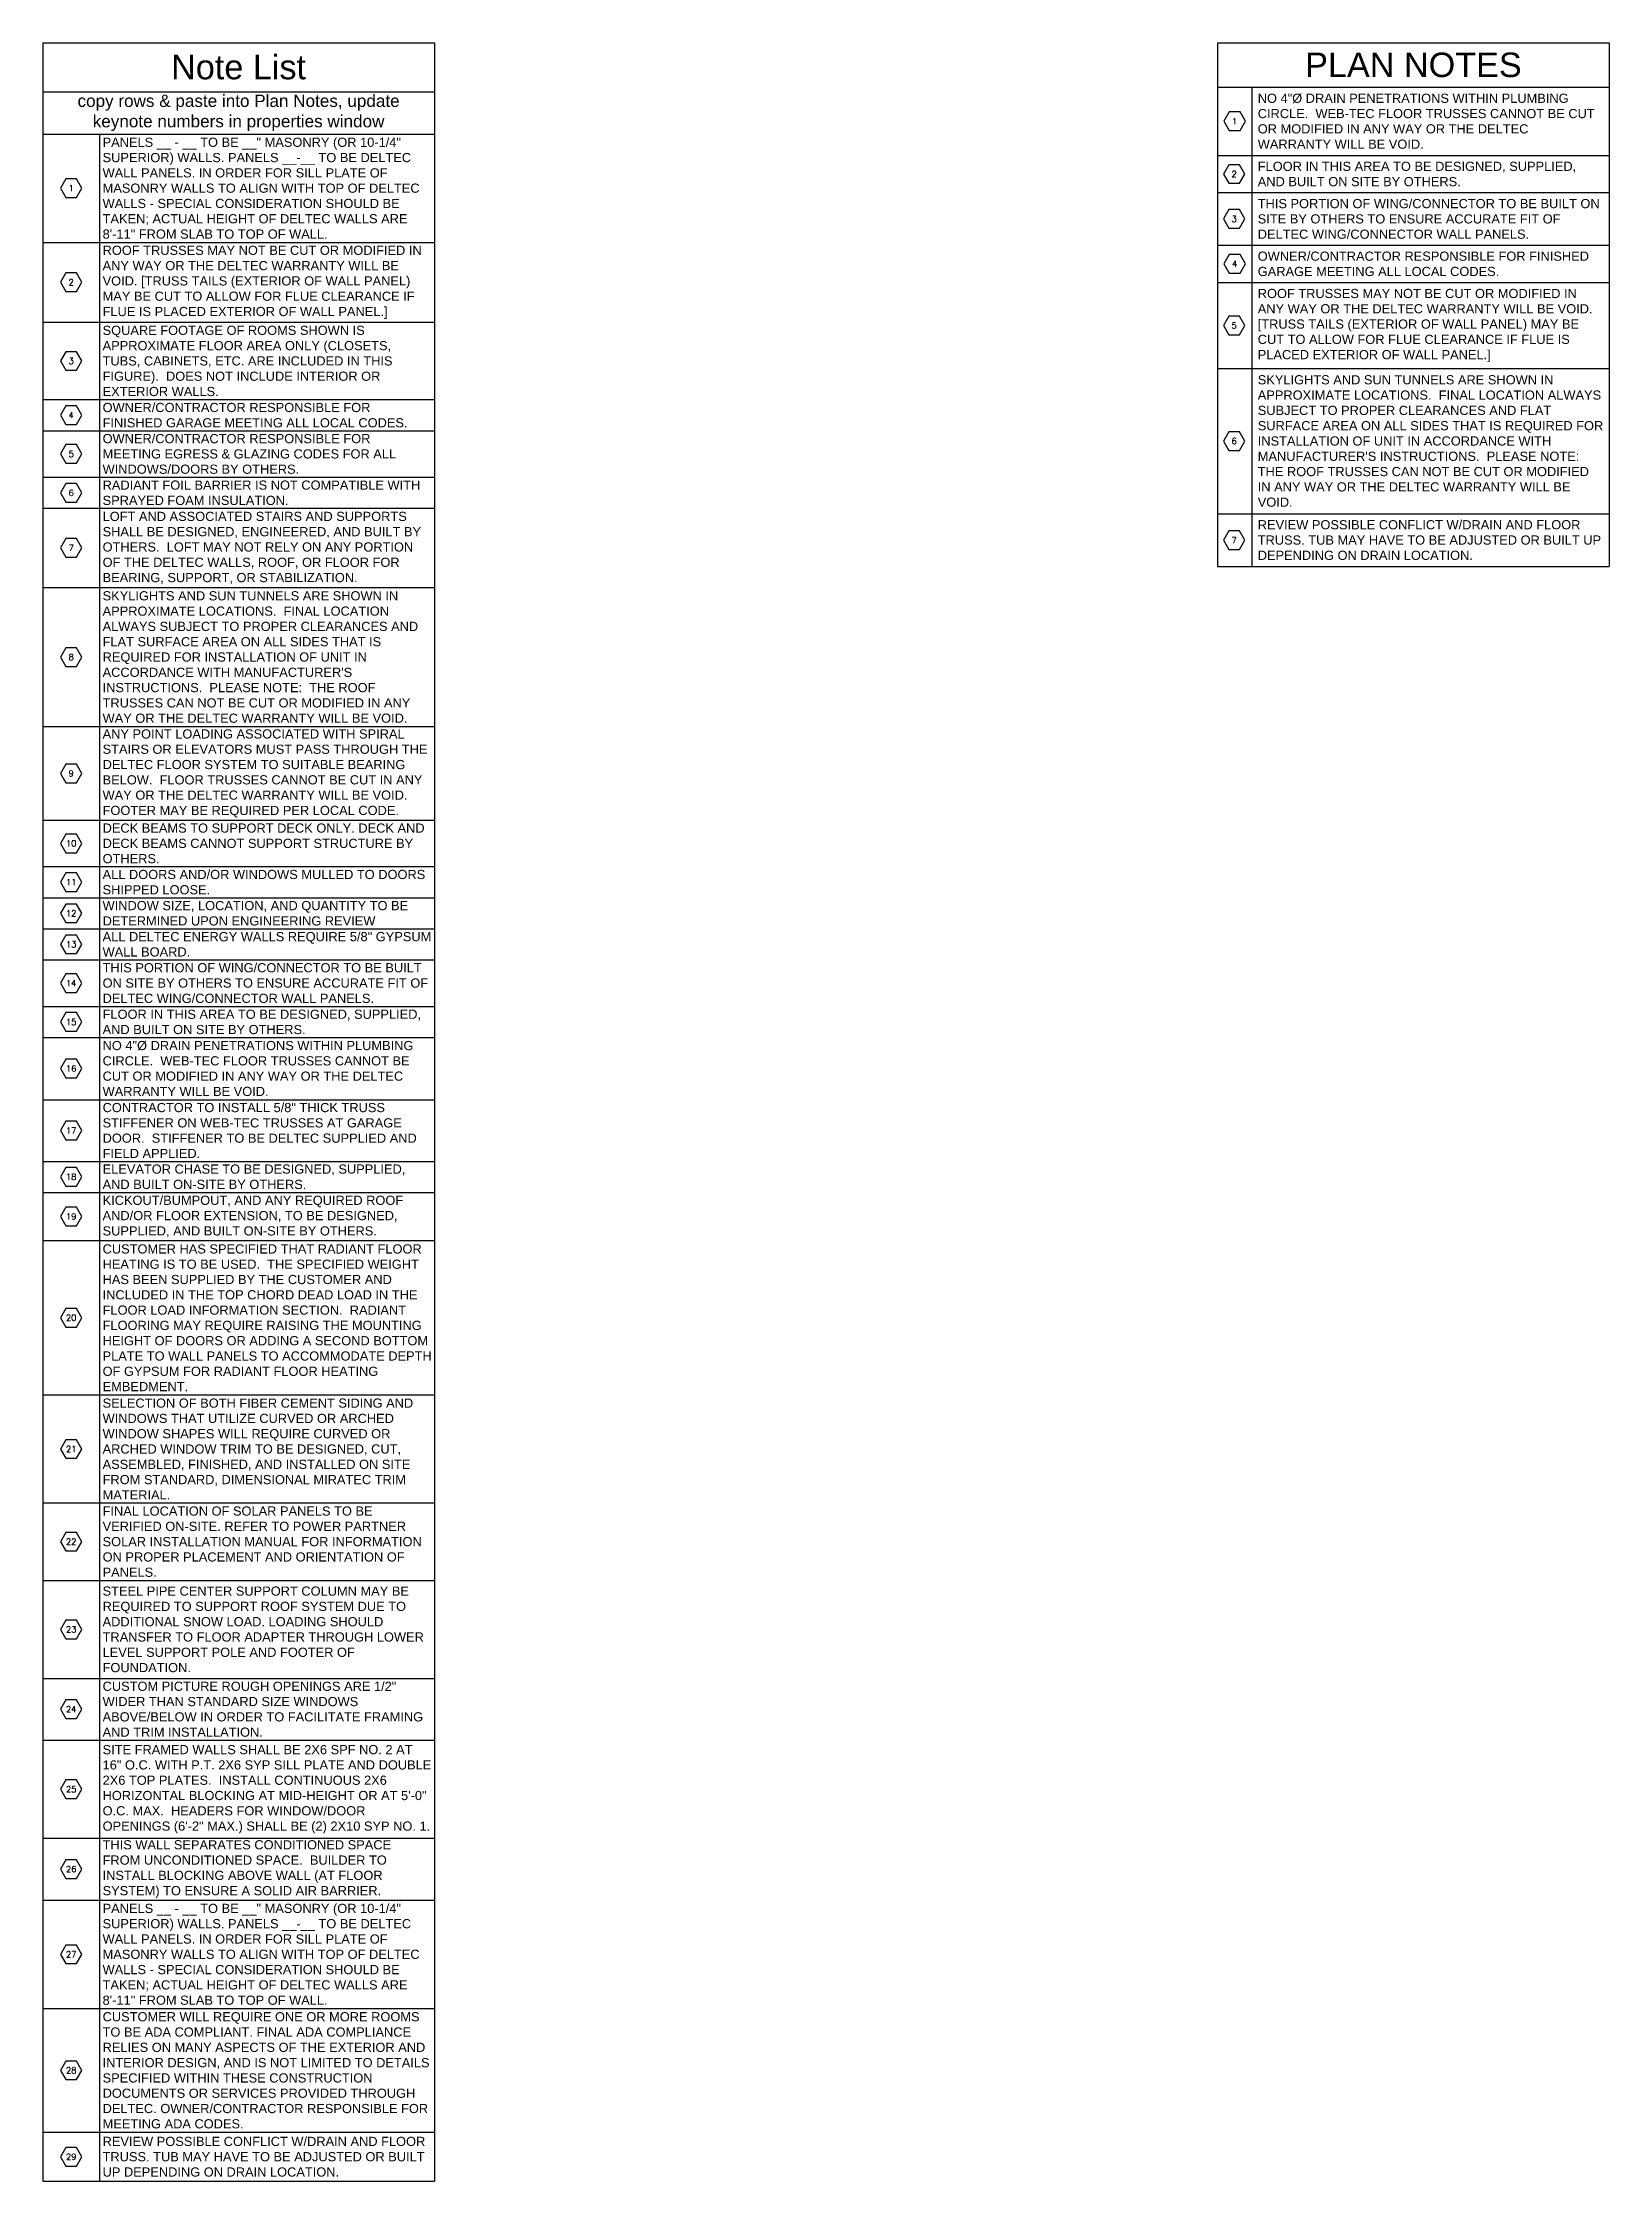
# Model space of a CAD drawing. Header units: inches. Extents: x -12 to 4, y -21.8 to 0.
import ezdxf
from ezdxf.enums import TextEntityAlignment as Align

# ---------------------------------------------------------------- set-up
doc = ezdxf.new("R2010")
doc.units = ezdxf.units.IN
doc.header["$LTSCALE"] = 10
doc.header["$MEASUREMENT"] = 0
doc.layers.get('0').update_dxf_attribs({"linetype": 'CONTINUOUS'})
doc.layers.get('DefPoints').update_dxf_attribs({"linetype": 'CONTINUOUS'})
doc.styles.add('NCS', font='arial.ttf')
doc.styles.add('RomanS', font='romans.shx', dxfattribs={"width": 0.8875})

# ---------------------------------------------------------------- blocks, each defined once
blk = doc.blocks.new('SheetKey_Hexagon_na')
at = {"color": 0, "linetype": 'ByBlock', "lineweight": -2}
blk.add_lwpolyline([(1.75, 0), (0.88, 1.52), (-0.88, 1.52), (-1.75, 0), (-0.88, -1.52), (0.88, -1.52)], close=True, dxfattribs=at)
at = {"color": 0, "linetype": 'ByBlock', "lineweight": -2, "style": 'RomanS'}
blk.add_attdef('KEY', text='', height=1, dxfattribs=at).set_placement((0, 0), align=Align.MIDDLE)
blk = doc.blocks.new('*T11')
at = {"color": 0, "linetype": 'ByBlock', "lineweight": -2, "transparency": 16777216}
for p, q in [((0, 0), (4, 0)), ((0, 0), (0, -5.35)), ((4, 0), (4, -5.35)), ((0, -0.453), (4, -0.453)), ((0.348, -0.453), (0.348, -5.35)), ((0, -1.151), (4, -1.151)), ((0, -1.531), (4, -1.531)), ((0, -2.069), (4, -2.069)), ((0, -2.449), (4, -2.449)), ((0, -3.327), (4, -3.327)), ((0, -4.812), (4, -4.812)), ((0, -5.35), (4, -5.35))]:
    blk.add_line(p, q, dxfattribs=at)
at = {"color": 0, "transparency": 16777216, "xscale": 0.0625, "yscale": 0.0625, "zscale": 0.0625}
for p, values in [((0.174, -0.802), {'KEY': '1'}), ((0.169, -1.341), {'KEY': '2'}), ((0.169, -1.8), {'KEY': '3'}), ((0.174, -2.259), {'KEY': '4'}), ((0.169, -2.888), {'KEY': '5'}), ((0.169, -4.069), {'KEY': '6'}), ((0.169, -5.081), {'KEY': '7'})]:
    blk.add_blockref('SheetKey_Hexagon_na', p, dxfattribs=at).add_auto_attribs(values)
at = {"color": 0, "transparency": 16777216, "style": 'NCS'}
for s, insert, char_height, width, attachment_point in [('PLAN NOTES', (2, -0.227), 0.25, 3.88, 5), ('\\A1;{\\C256;NO 4"%%C DRAIN PENETRATIONS WITHIN PLUMBING CIRCLE.  WEB-TEC FLOOR TRUSSES CANNOT BE CUT OR MODIFIED IN ANY WAY OR THE DELTEC WARRANTY WILL BE VOID.}', (0.41, -0.802), 0.09375, 3.52706, 4), ('\\A1;{\\C256;FLOOR IN THIS AREA TO BE DESIGNED, SUPPLIED, AND BUILT ON SITE BY OTHERS.}', (0.41, -1.341), 0.09375, 3.52706, 4), ('\\A1;{\\C256;THIS PORTION OF WING/CONNECTOR TO BE BUILT ON SITE BY OTHERS TO ENSURE ACCURATE FIT OF DELTEC WING/CONNECTOR WALL PANELS.\\P}', (0.41, -1.8), 0.09375, 3.52706, 4), ('\\A1;{\\C256;OWNER/CONTRACTOR RESPONSIBLE FOR FINISHED GARAGE MEETING ALL LOCAL CODES.}', (0.41, -2.259), 0.09375, 3.52706, 4), ('\\A1;{\\C256;ROOF TRUSSES MAY NOT BE CUT OR MODIFIED IN ANY WAY OR THE DELTEC WARRANTY WILL BE VOID. [TRUSS TAILS (EXTERIOR OF WALL PANEL) MAY BE CUT TO ALLOW FOR FLUE CLEARANCE IF FLUE IS PLACED EXTERIOR OF WALL PANEL.]}', (0.41, -2.888), 0.09375, 3.52706, 4), ("\\A1;{\\C256;SKYLIGHTS AND SUN TUNNELS ARE SHOWN IN APPROXIMATE LOCATIONS.  FINAL LOCATION ALWAYS SUBJECT TO PROPER CLEARANCES AND FLAT SURFACE AREA ON ALL SIDES THAT IS REQUIRED FOR INSTALLATION OF UNIT IN ACCORDANCE WITH MANUFACTURER'S INSTRUCTIONS.  PLEASE NOTE:  THE ROOF TRUSSES CAN NOT BE CUT OR MODIFIED IN ANY WAY OR THE DELTEC WARRANTY WILL BE VOID. \\P}", (0.41, -4.069), 0.09375, 3.52706, 4), ('{\\C256;REVIEW POSSIBLE CONFLICT W/DRAIN AND FLOOR TRUSS. TUB MAY HAVE TO BE ADJUSTED OR BUILT UP DEPENDING ON DRAIN LOCATION.}', (0.41, -5.081), 0.09375, 3.52706, 4)]:
    blk.add_mtext(s, dxfattribs=dict(at, insert=insert, char_height=char_height, width=width, attachment_point=attachment_point))
blk = doc.blocks.new('*T12')
at = {"layer": 'DefPoints', "color": 0, "linetype": 'ByBlock', "lineweight": -2, "transparency": 16777216}
for p, q in [((0, 0), (4, 0)), ((0, 0), (0, -21.848)), ((4, 0), (4, -21.848)), ((0, -0.5), (4, -0.5)), ((0, -0.933), (4, -0.933)), ((0.579, -0.933), (0.579, -21.848)), ((0, -2.04), (4, -2.04)), ((0, -2.855), (4, -2.855)), ((0, -3.646), (4, -3.646)), ((0, -3.964), (4, -3.964)), ((0, -4.439), (4, -4.439)), ((0, -4.756), (4, -4.756)), ((0, -5.565), (4, -5.565)), ((0, -6.987), (4, -6.987)), ((0, -7.942), (4, -7.942)), ((0, -8.417), (4, -8.417)), ((0, -8.735), (4, -8.735)), ((0, -9.052), (4, -9.052)), ((0, -9.37), (4, -9.37)), ((0, -9.845), (4, -9.845)), ((0, -10.162), (4, -10.162)), ((0, -10.798), (4, -10.798)), ((0, -11.428), (4, -11.428)), ((0, -11.745), (4, -11.745)), ((0, -12.237), (4, -12.237)), ((0, -13.815), (4, -13.815)), ((0, -14.918), (4, -14.918)), ((0, -15.71), (4, -15.71)), ((0, -16.71), (4, -16.71)), ((0, -17.343), (4, -17.343)), ((0, -18.343), (4, -18.343)), ((0, -18.976), (4, -18.976)), ((0, -20.083), (4, -20.083)), ((0, -21.348), (4, -21.348)), ((0, -21.848), (4, -21.848))]:
    blk.add_line(p, q, dxfattribs=at)
at = {"layer": 'DefPoints', "color": 0, "transparency": 16777216, "xscale": 0.0625, "yscale": 0.0625, "zscale": 0.0625}
for p, values in [((0.29, -1.486), {'KEY': '1'}), ((0.29, -2.447), {'KEY': '2'}), ((0.29, -3.251), {'KEY': '3'}), ((0.29, -3.805), {'KEY': '4'}), ((0.29, -4.201), {'KEY': '5'}), ((0.29, -4.598), {'KEY': '6'}), ((0.29, -5.16), {'KEY': '7'}), ((0.29, -6.276), {'KEY': '8'}), ((0.29, -7.465), {'KEY': '9'}), ((0.29, -8.18), {'KEY': '10'}), ((0.29, -8.576), {'KEY': '11'}), ((0.29, -8.894), {'KEY': '12'}), ((0.29, -9.211), {'KEY': '13'}), ((0.29, -9.607), {'KEY': '14'}), ((0.29, -10.004), {'KEY': '15'}), ((0.29, -10.48), {'KEY': '16'}), ((0.29, -11.113), {'KEY': '17'}), ((0.29, -11.586), {'KEY': '18'}), ((0.29, -11.991), {'KEY': '19'}), ((0.29, -13.026), {'KEY': '20'}), ((0.29, -14.367), {'KEY': '21'}), ((0.29, -15.314), {'KEY': '22'}), ((0.29, -16.21), {'KEY': '23'}), ((0.29, -17.026), {'KEY': '24'}), ((0.29, -17.843), {'KEY': '25'}), ((0.29, -18.659), {'KEY': '26'}), ((0.29, -19.53), {'KEY': '27'}), ((0.29, -20.715), {'KEY': '28'}), ((0.29, -21.598), {'KEY': '29'})]:
    blk.add_blockref('SheetKey_Hexagon_na', p, dxfattribs=at).add_auto_attribs(values)
at = {"layer": 'DefPoints', "color": 0, "transparency": 16777216, "style": 'NCS'}
for s, insert, char_height, width, attachment_point in [('Note List', (2, -0.25), 0.25, 3.9375, 5), ('copy rows & paste into Plan Notes, update keynote numbers in properties window', (2, -0.716), 0.125, 3.9375, 5), ('\\A1;{\\C256;PANELS __ - __ TO BE __" MASONRY (OR 10-1/4" SUPERIOR) WALLS. PANELS __-__ TO BE DELTEC WALL PANELS. IN ORDER FOR SILL PLATE OF MASONRY WALLS TO ALIGN WITH TOP OF DELTEC WALLS - SPECIAL CONSIDERATION SHOULD BE TAKEN; ACTUAL HEIGHT OF DELTEC WALLS ARE 8\'-11" FROM SLAB TO TOP OF WALL.}', (0.611, -1.486), 0.09375, 3.35813, 4), ('\\A1;{\\C256;ROOF TRUSSES MAY NOT BE CUT OR MODIFIED IN ANY WAY OR THE DELTEC WARRANTY WILL BE VOID. [TRUSS TAILS (EXTERIOR OF WALL PANEL) MAY BE CUT TO ALLOW FOR FLUE CLEARANCE IF FLUE IS PLACED EXTERIOR OF WALL PANEL.]}', (0.611, -2.447), 0.09375, 3.35813, 4), ('\\A1;{\\C256;SQUARE FOOTAGE OF ROOMS SHOWN IS APPROXIMATE FLOOR AREA ONLY (CLOSETS, TUBS, CABINETS, ETC. ARE INCLUDED IN THIS FIGURE).  DOES NOT INCLUDE INTERIOR OR EXTERIOR WALLS.}', (0.611, -3.251), 0.09375, 3.35813, 4), ('\\A1;{\\C256;OWNER/CONTRACTOR RESPONSIBLE FOR FINISHED GARAGE MEETING ALL LOCAL CODES.\\P}', (0.611, -3.805), 0.09375, 3.35813, 4), ('\\A1;{\\C256;OWNER/CONTRACTOR RESPONSIBLE FOR MEETING EGRESS & GLAZING CODES FOR ALL WINDOWS/DOORS BY OTHERS.\\P}', (0.611, -4.201), 0.09375, 3.35813, 4), ('\\A1;{\\C256;RADIANT FOIL BARRIER IS NOT COMPATIBLE WITH SPRAYED FOAM INSULATION.\\P}', (0.611, -4.598), 0.09375, 3.35813, 4), ('\\A1;{\\C256;LOFT AND ASSOCIATED STAIRS AND SUPPORTS SHALL BE DESIGNED, ENGINEERED, AND BUILT BY OTHERS.  LOFT MAY NOT RELY ON ANY PORTION OF THE DELTEC WALLS, ROOF, OR FLOOR FOR BEARING, SUPPORT, OR STABILIZATION.\\P}', (0.611, -5.16), 0.09375, 3.35813, 4), ("\\A1;{\\C256;SKYLIGHTS AND SUN TUNNELS ARE SHOWN IN APPROXIMATE LOCATIONS.  FINAL LOCATION ALWAYS SUBJECT TO PROPER CLEARANCES AND FLAT SURFACE AREA ON ALL SIDES THAT IS REQUIRED FOR INSTALLATION OF UNIT IN ACCORDANCE WITH MANUFACTURER'S INSTRUCTIONS.  PLEASE NOTE:  THE ROOF TRUSSES CAN NOT BE CUT OR MODIFIED IN ANY WAY OR THE DELTEC WARRANTY WILL BE VOID. \\P}", (0.611, -6.276), 0.09375, 3.35813, 4), ('\\A1;{\\C256;ANY POINT LOADING ASSOCIATED WITH SPIRAL STAIRS OR ELEVATORS MUST PASS THROUGH THE DELTEC FLOOR SYSTEM TO SUITABLE BEARING BELOW.  FLOOR TRUSSES CANNOT BE CUT IN ANY WAY OR THE DELTEC WARRANTY WILL BE VOID. FOOTER MAY BE REQUIRED PER LOCAL CODE.\\P}', (0.611, -7.465), 0.09375, 3.35813, 4), ('\\A1;{\\C256;DECK BEAMS TO SUPPORT DECK ONLY. DECK AND DECK BEAMS CANNOT SUPPORT STRUCTURE BY OTHERS.\\P}', (0.611, -8.18), 0.09375, 3.35813, 4), ('\\A1;{\\C256;ALL DOORS AND/OR WINDOWS MULLED TO DOORS SHIPPED LOOSE.\\P}', (0.611, -8.576), 0.09375, 3.35813, 4), ('\\A1;{\\C256;WINDOW SIZE, LOCATION, AND QUANTITY TO BE DETERMINED UPON ENGINEERING REVIEW\\P}', (0.611, -8.894), 0.09375, 3.35813, 4), ('\\A1;{\\C256;ALL DELTEC ENERGY WALLS REQUIRE 5/8" GYPSUM WALL BOARD.\\P}', (0.611, -9.211), 0.09375, 3.35813, 4), ('\\A1;{\\C256;THIS PORTION OF WING/CONNECTOR TO BE BUILT ON SITE BY OTHERS TO ENSURE ACCURATE FIT OF DELTEC WING/CONNECTOR WALL PANELS.\\P}', (0.611, -9.607), 0.09375, 3.35813, 4), ('\\A1;{\\C256;FLOOR IN THIS AREA TO BE DESIGNED, SUPPLIED, AND BUILT ON SITE BY OTHERS.\\P}', (0.611, -10.004), 0.09375, 3.35813, 4), ('\\A1;{\\C256;NO 4"%%C DRAIN PENETRATIONS WITHIN PLUMBING CIRCLE.  WEB-TEC FLOOR TRUSSES CANNOT BE CUT OR MODIFIED IN ANY WAY OR THE DELTEC WARRANTY WILL BE VOID.\\P}', (0.611, -10.48), 0.09375, 3.35813, 4), ('\\A1;{\\C256;CONTRACTOR TO INSTALL 5/8" THICK TRUSS STIFFENER ON WEB-TEC TRUSSES AT GARAGE DOOR.  STIFFENER TO BE DELTEC SUPPLIED AND FIELD APPLIED.}', (0.611, -11.113), 0.09375, 3.35813, 4), ('\\A1;{\\C256;ELEVATOR CHASE TO BE DESIGNED, SUPPLIED, AND BUILT ON-SITE BY OTHERS.\\P}', (0.611, -11.586), 0.09375, 3.35813, 4), ('\\A1;{\\C256;KICKOUT/BUMPOUT, AND ANY REQUIRED ROOF AND/OR FLOOR EXTENSION, TO BE DESIGNED, SUPPLIED, AND BUILT ON-SITE BY OTHERS.\\P}', (0.611, -11.991), 0.09375, 3.35813, 4), ('\\A1;{\\C256;CUSTOMER HAS SPECIFIED THAT RADIANT FLOOR HEATING IS TO BE USED.  THE SPECIFIED WEIGHT HAS BEEN SUPPLIED BY THE CUSTOMER AND INCLUDED IN THE TOP CHORD DEAD LOAD IN THE FLOOR LOAD INFORMATION SECTION.  RADIANT FLOORING MAY REQUIRE RAISING THE MOUNTING HEIGHT OF DOORS OR ADDING A SECOND BOTTOM PLATE TO WALL PANELS TO ACCOMMODATE DEPTH OF GYPSUM FOR RADIANT FLOOR HEATING EMBEDMENT.}', (0.611, -13.026), 0.09375, 3.35813, 4), ('\\A1;{\\C256;SELECTION OF BOTH FIBER CEMENT SIDING AND WINDOWS THAT UTILIZE CURVED OR ARCHED WINDOW SHAPES WILL REQUIRE CURVED OR ARCHED WINDOW TRIM TO BE DESIGNED, CUT, ASSEMBLED, FINISHED, AND INSTALLED ON SITE FROM STANDARD, DIMENSIONAL MIRATEC TRIM MATERIAL.\\P}', (0.611, -14.367), 0.09375, 3.35813, 4), ('\\A1;{\\C256;FINAL LOCATION OF SOLAR PANELS TO BE VERIFIED ON-SITE. REFER TO POWER PARTNER SOLAR INSTALLATION MANUAL FOR INFORMATION ON PROPER PLACEMENT AND ORIENTATION OF PANELS.\\P}', (0.611, -15.314), 0.09375, 3.35813, 4), ('\\A1;{\\C256;STEEL PIPE CENTER SUPPORT COLUMN MAY BE REQUIRED TO SUPPORT ROOF SYSTEM DUE TO ADDITIONAL SNOW LOAD. LOADING SHOULD TRANSFER TO FLOOR ADAPTER THROUGH LOWER LEVEL SUPPORT POLE AND FOOTER OF FOUNDATION.\\P}', (0.611, -16.21), 0.09375, 3.35813, 4), ('\\A1;{\\H0.99998x;\\C256;CUSTOM PICTURE ROUGH OPENINGS ARE 1/2" WIDER THAN STANDARD SIZE WINDOWS ABOVE/BELOW IN ORDER TO FACILITATE FRAMING AND TRIM INSTALLATION.}', (0.611, -17.026), 0.09375, 3.35813, 4), ('\\A1;{\\H0.99998x;\\C256;SITE FRAMED WALLS SHALL BE 2X6 SPF NO. 2 AT 16" O.C. WITH P.T. 2X6 SYP SILL PLATE AND DOUBLE 2X6 TOP PLATES.  INSTALL CONTINUOUS 2X6 HORIZONTAL BLOCKING AT MID-HEIGHT OR AT 5\'-0" O.C. MAX.  HEADERS FOR WINDOW/DOOR OPENINGS (6\'-2" MAX.) SHALL BE (2) 2X10 SYP NO. 1.\\P}', (0.611, -17.843), 0.09375, 3.35813, 4), ('\\A1;{\\H0.99998x;\\C256;THIS WALL SEPARATES CONDITIONED SPACE FROM UNCONDITIONED SPACE.  BUILDER TO INSTALL BLOCKING ABOVE WALL (AT FLOOR SYSTEM) TO ENSURE A SOLID AIR BARRIER.}', (0.611, -18.659), 0.09375, 3.35813, 4), ('\\A1;{\\C256;PANELS __ - __ TO BE __" MASONRY (OR 10-1/4" SUPERIOR) WALLS. PANELS __-__ TO BE DELTEC WALL PANELS. IN ORDER FOR SILL PLATE OF MASONRY WALLS TO ALIGN WITH TOP OF DELTEC WALLS - SPECIAL CONSIDERATION SHOULD BE TAKEN; ACTUAL HEIGHT OF DELTEC WALLS ARE 8\'-11" FROM SLAB TO TOP OF WALL.}', (0.611, -19.53), 0.09375, 3.35813, 4), ('\\A1;{\\H0.99998x;\\C256;CUSTOMER WILL REQUIRE ONE OR MORE ROOMS TO BE ADA COMPLIANT. FINAL ADA COMPLIANCE RELIES ON MANY ASPECTS OF THE EXTERIOR AND INTERIOR DESIGN, AND IS NOT LIMITED TO DETAILS SPECIFIED WITHIN THESE CONSTRUCTION DOCUMENTS OR SERVICES PROVIDED THROUGH DELTEC. OWNER/CONTRACTOR RESPONSIBLE FOR MEETING ADA CODES.}', (0.611, -20.715), 0.09375, 3.35813, 4), ('{\\C256;REVIEW POSSIBLE CONFLICT W/DRAIN AND FLOOR TRUSS. TUB MAY HAVE TO BE ADJUSTED OR BUILT UP DEPENDING ON DRAIN LOCATION.}', (0.611, -21.598), 0.09375, 3.35813, 4)]:
    blk.add_mtext(s, dxfattribs=dict(at, insert=insert, char_height=char_height, width=width, attachment_point=attachment_point))

msp = doc.modelspace()

# ---------------------------------------------------------------- block references
for name, p in [('*T12', (-12, 0)), ('*T11', (0, 0))]:
    msp.add_blockref(name, p)

doc.saveas('drawing.dxf')
